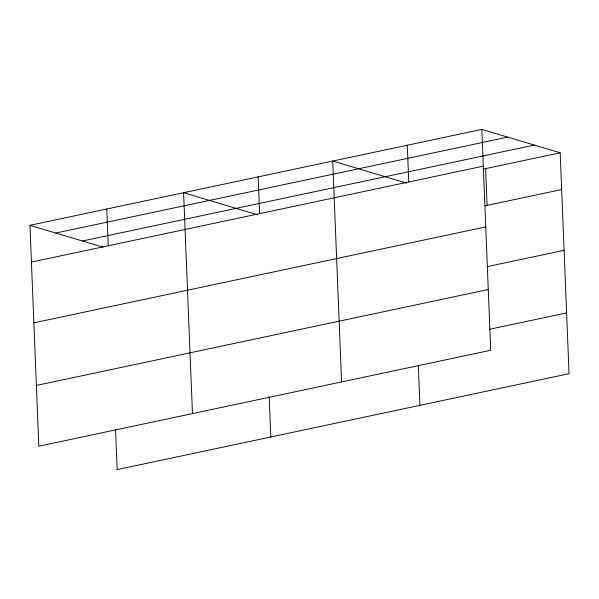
<?xml version="1.0" encoding="UTF-8"?>
<svg xmlns="http://www.w3.org/2000/svg" width="599" height="599" viewBox="0 0 599 599"><rect width="100%" height="100%" fill="white"/><g stroke="black" fill="none" stroke-linecap="round" stroke-linejoin="round"><path stroke-width="0.9" d="M481.836 129.399L490.708 350.28L38.823 446.203L29.95 225.321L481.836 129.399L560.177 152.797L569.05 373.679L117.164 469.601L115.547 429.408M55.804 233.041L507.69 137.119M82.437 241L534.323 145.07M31.425 262.07L483.311 166.148M482.891 169.203L560.177 152.797M485.272 205.757L561.652 189.546M33.866 322.839L485.752 226.909M487.713 266.525L564.093 250.307M36.382 385.442L488.267 289.519M489.323 329.323L566.609 312.918M406.601 183.114L332.715 161.049L341.587 381.937M257.473 214.771L183.594 192.706L192.466 413.595M29.95 225.321L102.946 247.117M485.617 168.619L487.092 205.367M418.312 365.135L419.929 405.336M407.275 145.22L408.75 181.976M269.191 396.793L270.808 436.993M258.154 176.877L259.629 213.626M106.772 209.014L108.247 245.762"/></g></svg>
